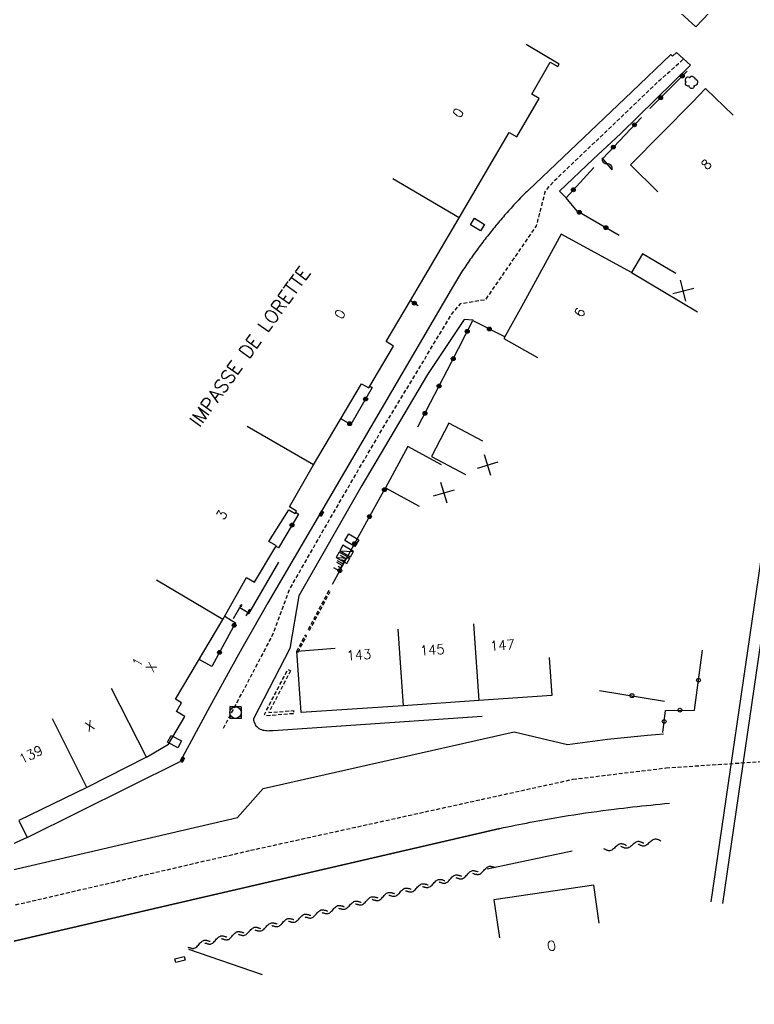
# Model space of a CAD drawing. Header units: millimetres. Extents: x 109000 to 110000, y 146999 to 148000.
# Drawn here: x 109174.5 to 109270, y 147347 to 147475 of the extents above; entities that cross this region are included whole.
import ezdxf
from ezdxf.enums import TextEntityAlignment as Align

# ---------------------------------------------------------------- set-up
doc = ezdxf.new("R2010")
doc.units = ezdxf.units.MM
doc.linetypes.add('DASHED', pattern=[0.75, 0.5, -0.25])
doc.layers.get('0').update_dxf_attribs({"linetype": 'CONTINUOUS'})
for name, color, linetype in [('W0001', 6, 'DASHED'), ('W0008', 7, 'CONTINUOUS'), ('W0017', 7, 'CONTINUOUS'), ('W0100', 7, 'CONTINUOUS'), ('W0105', 7, 'CONTINUOUS'), ('W0112', 1, 'DASHED'), ('W0300', 7, 'CONTINUOUS'), ('W0310', 3, 'CONTINUOUS'), ('W0322', 7, 'CONTINUOUS'), ('W0400', 7, 'CONTINUOUS'), ('W0420', 7, 'CONTINUOUS'), ('W0430', 7, 'CONTINUOUS'), ('W0471', 7, 'CONTINUOUS'), ('W0700', 7, 'CONTINUOUS'), ('W0989', 7, 'CONTINUOUS'), ('W0991', 7, 'CONTINUOUS'), ('W1102', 7, 'CONTINUOUS'), ('W1471', 7, 'CONTINUOUS')]:
    doc.layers.add(name, color=color, linetype=linetype)
doc.styles.get("Standard").update_dxf_attribs({"font": 'romans.shx', "width": 0.85})

# ---------------------------------------------------------------- blocks, each defined once
blk = doc.blocks.new('T1471')
at = {"color": 0, "linetype": 'Continuous', "flags": 128}
blk.add_lwpolyline([(-0.75, -0.5), (-0.75, 0.5), (0.75, 0.5), (0.75, -0.5), (-0.75, -0.5)], dxfattribs=at)
blk = doc.blocks.new('T400')
for p, q in [((-0.15, 0.3), (0.15, 0.3)), ((-0.15, -0.25), (-0.15, 0.3)), ((-0.15, 0.15), (0.15, 0.15)), ((-0.15, 0), (0.15, 0)), ((0.15, 0.3), (0.15, -0.25)), ((-0.15, -0.15), (0.15, -0.15)), ((-0.15, -0.25), (-0.15, -0.3)), ((-0.15, -0.3), (0.15, -0.3)), ((0.15, -0.3), (0.15, -0.25))]:
    blk.add_line(p, q)
blk = doc.blocks.new('T420')
for p, q in [((0.75, 0.75), (-0.75, 0.75)), ((-0.75, 0.75), (-0.75, -0.75)), ((0.75, 0.75), (0.75, -0.75)), ((0.75, -0.75), (-0.75, -0.75))]:
    blk.add_line(p, q)
blk.add_ellipse((0, 0), major_axis=(-0.53, 0.53), ratio=1, start_param=3.926991, end_param=10.210176)
blk = doc.blocks.new('t105o')
for p, q in [((-0.5, 0), (0.5, 0)), ((0.5, 0), (0.2, 0.1)), ((0.5, 0), (0.2, -0.1))]:
    blk.add_line(p, q)
blk = doc.blocks.new('T430')
at = {"flags": 128}
for points in [[(-0.4, 2.1), (0.4, 2.1)], [(-0.4, 2.1), (-0.4, 1.3)], [(-0.4, 1.7), (0, 1.7)], [(-0.4, 1.3), (0.4, 1.3)], [(0.8, 0.8), (-0.8, 0.8)], [(-0.8, 0.8), (-0.8, 0)], [(0.8, 0.8), (-0.8, 0)], [(-0.8, 0), (0.8, 0)], [(0.8, 0), (0.8, 0.8)]]:
    blk.add_lwpolyline(points, dxfattribs=at)
blk = doc.blocks.new('T300')
for p, q in [((-0.8, 0.51), (-0.86, 0.34)), ((-0.86, 0.34), (-0.86, 0.17)), ((-0.86, 0.17), (-0.74, 0.06)), ((-0.69, 0.63), (-0.8, 0.51)), ((-0.8, -0.06), (-0.74, 0.06)), ((-0.74, 0.06), (-0.69, 0.11)), ((-0.57, 0.69), (-0.69, 0.63)), ((-0.46, 0.69), (-0.57, 0.69)), ((-0.29, 0.63), (-0.46, 0.69)), ((-0.29, 0.63), (-0.17, 0.74)), ((-0.23, 0.57), (-0.29, 0.63)), ((-0.17, 0.74), (-0.06, 0.8)), ((-0.06, 0.8), (0.06, 0.8)), ((0.06, 0.8), (0.23, 0.74)), ((0.23, 0.74), (0.34, 0.63)), ((0.34, 0.63), (0.4, 0.51)), ((0.46, 0.46), (0.34, 0.46)), ((0.4, 0.51), (0.4, 0.46)), ((0.57, 0.4), (0.46, 0.46)), ((0.57, 0.4), (0.69, 0.29)), ((0.69, 0.29), (0.74, 0.17)), ((0.74, 0.06), (0.69, -0.17)), ((0.74, 0.17), (0.74, 0.06)), ((-0.8, -0.17), (-0.8, -0.06)), ((-0.8, -0.23), (-0.8, -0.17)), ((-0.74, -0.34), (-0.8, -0.23)), ((-0.69, -0.4), (-0.74, -0.34)), ((-0.51, -0.46), (-0.69, -0.4)), ((-0.4, -0.46), (-0.51, -0.46)), ((-0.4, -0.46), (-0.34, -0.46)), ((-0.34, -0.46), (-0.34, -0.4)), ((-0.34, -0.51), (-0.34, -0.46)), ((-0.29, -0.63), (-0.34, -0.51)), ((-0.17, -0.74), (-0.29, -0.63)), ((-0.06, -0.8), (-0.17, -0.74)), ((0.06, -0.8), (-0.06, -0.8)), ((0.17, -0.74), (0.06, -0.8)), ((0.23, -0.69), (0.17, -0.74)), ((0.29, -0.46), (0.23, -0.46)), ((0.29, -0.63), (0.23, -0.69)), ((0.46, -0.4), (0.29, -0.46)), ((0.34, -0.51), (0.29, -0.63)), ((0.34, -0.51), (0.34, -0.46)), ((0.57, -0.34), (0.46, -0.4)), ((0.63, -0.29), (0.57, -0.34)), ((0.69, -0.17), (0.63, -0.29))]:
    blk.add_line(p, q)
blk = doc.blocks.new('t322o')
at = {"color": 0, "linetype": 'Continuous'}
for radius in [0.25, 0.15]:
    blk.add_circle((0, 0), radius, dxfattribs=at)
blk = doc.blocks.new('t310o')
at = {"color": 0, "linetype": 'Continuous'}
for centre, start, end in [((-0.5, 0.38), 216.8699, 323.1304), ((0.5, -0.37), 36.8699, 143.1303)]:
    blk.add_arc(centre, 0.625, start, end, dxfattribs=at)
blk = doc.blocks.new('t991o')
at = {"color": 0, "linetype": 'Continuous'}
for p, q in [((-1, 1), (1, -1)), ((-1, -1), (1, 1))]:
    blk.add_line(p, q, dxfattribs=at)

msp = doc.modelspace()

# ---------------------------------------------------------------- linework, layer by layer
at = {"layer": 'W0001', "flags": 128}
msp.add_lwpolyline([(109200.99, 147382.91), (109207.29, 147394.81), (109209.64, 147401.04), (109213.96, 147408.6), (109220.84, 147420.44), (109230.64, 147436.69), (109231.85, 147438.14), (109235.11, 147438.65), (109241.7, 147448.23), (109242.87, 147452.79), (109244.09, 147454.15), (109257.84, 147467.28), (109260.17, 147469.32), (109260.81, 147469.93)], dxfattribs=at)
at = {"layer": 'W0001'}
for points in [[(109258.55, 147377.75), (109298.42, 147380.4), (109306.11, 147381.15), (109363.39, 147385.19), (109390.24, 147387.09)], [(109120.77, 147346.91), (109146.91, 147353.67), (109204.52, 147367.03), (109246.43, 147376.27), (109258.55, 147377.75)]]:
    msp.add_lwpolyline(points, dxfattribs=at)
at = {"layer": 'W0008', "flags": 128}
for points in [[(109245.53, 147451.88), (109244.67, 147452.72), (109249.05, 147456.9), (109252.65, 147460.22), (109261.73, 147469.1), (109259.88, 147470.76), (109259.37, 147470.28), (109259.16, 147470.52), (109254.07, 147465.64), (109240.64, 147452.86), (109240.46, 147452.69), (109240.28, 147452.51), (109240.1, 147452.34), (109239.93, 147452.16), (109239.75, 147451.98), (109239.57, 147451.81), (109239.4, 147451.63), (109239.23, 147451.45), (109239.06, 147451.27), (109238.88, 147451.09), (109238.71, 147450.9), (109238.54, 147450.72), (109238.38, 147450.54), (109238.21, 147450.35), (109238.04, 147450.17), (109237.88, 147449.98), (109237.71, 147449.79), (109237.55, 147449.6), (109237.39, 147449.41), (109237.22, 147449.22), (109237.06, 147449.03), (109236.9, 147448.84), (109236.74, 147448.65), (109236.58, 147448.46), (109236.42, 147448.26), (109236.26, 147448.07), (109236.1, 147447.88), (109235.95, 147447.68), (109235.79, 147447.49), (109235.63, 147447.29), (109235.48, 147447.1), (109235.32, 147446.9), (109235.17, 147446.7), (109235.02, 147446.5), (109234.86, 147446.31), (109234.71, 147446.11), (109234.56, 147445.91), (109234.41, 147445.71), (109234.26, 147445.51), (109234.11, 147445.31), (109233.96, 147445.1), (109233.81, 147444.9), (109233.67, 147444.7), (109233.52, 147444.5), (109233.37, 147444.29), (109233.23, 147444.09), (109233.08, 147443.88), (109232.94, 147443.67), (109232.79, 147443.46), (109232.65, 147443.25), (109232.51, 147443.04), (109232.37, 147442.83), (109232.23, 147442.62), (109232.09, 147442.41), (109231.95, 147442.2), (109231.82, 147441.98), (109231.68, 147441.77), (109231.55, 147441.55), (109231.41, 147441.34), (109231.28, 147441.12), (109231.15, 147440.9), (109231.02, 147440.69), (109230.89, 147440.47), (109220.15, 147422.1), (109206.78, 147399.23), (109204.75, 147395.69), (109203.38, 147393.28), (109201.81, 147390.44), (109199.23, 147385.72), (109195.35, 147378.6)], [(109233.45, 147435.97), (109232.28, 147436.07), (109227.54, 147428.91), (109218.98, 147414.46), (109210.79, 147400.11), (109209.62, 147393.27), (109204.9, 147384.14), (109204.9, 147384.14), (109204.9, 147384.14)]]:
    msp.add_lwpolyline(points, dxfattribs=at)
at = {"layer": 'W0008'}
for points in [[(109204.9, 147384.14), (109204.9, 147384.14), (109204.9, 147384.14), (109204.9, 147384.14), (109204.9, 147384.14), (109204.9, 147384.14), (109204.9, 147384.14), (109204.9, 147384.14), (109204.9, 147384.14), (109204.9, 147384.14), (109204.9, 147384.14), (109204.9, 147384.14), (109204.9, 147384.14), (109204.9, 147384.14), (109204.9, 147384.14), (109204.9, 147384.12), (109204.91, 147383.97), (109204.95, 147383.81), (109204.99, 147383.66), (109205.05, 147383.5), (109205.13, 147383.36), (109205.22, 147383.23), (109205.32, 147383.11), (109205.45, 147382.98), (109205.6, 147382.89), (109205.76, 147382.8), (109205.92, 147382.73), (109206.09, 147382.67), (109206.27, 147382.64), (109206.45, 147382.61), (109206.63, 147382.59), (109206.81, 147382.58), (109206.99, 147382.59), (109207.04, 147382.59), (109207.09, 147382.59), (109207.13, 147382.59), (109207.17, 147382.59), (109207.22, 147382.59), (109207.27, 147382.61), (109207.3, 147382.61), (109207.35, 147382.61), (109207.39, 147382.61), (109207.44, 147382.62), (109234.64, 147384.47)], [(109118.36, 147352.42), (109145.59, 147358.05), (109145.88, 147358.11), (109148.83, 147358.77), (109153.73, 147359.88), (109154.16, 147359.98), (109202.8, 147371.31), (109206.17, 147375.05), (109238.78, 147382.42), (109245.73, 147380.78), (109250.92, 147381.48), (109256.12, 147382), (109258.2, 147382.17)], [(109175.48, 147368.69), (109195.35, 147378.6)], [(109236.56, 147369.8), (109236.59, 147369.81), (109236.62, 147369.81), (109236.65, 147369.81), (109236.69, 147369.83), (109236.72, 147369.83), (109236.74, 147369.84), (109236.77, 147369.84), (109236.8, 147369.84), (109236.84, 147369.86), (109236.87, 147369.86), (109236.9, 147369.88), (109236.93, 147369.88), (109237.42, 147369.98), (109237.92, 147370.09), (109238.41, 147370.19), (109238.9, 147370.28), (109239.4, 147370.39), (109239.89, 147370.48), (109240.38, 147370.58), (109240.88, 147370.67), (109241.38, 147370.77), (109241.87, 147370.86), (109242.37, 147370.95), (109242.86, 147371.05), (109243.59, 147371.17), (109244.34, 147371.3), (109245.08, 147371.42), (109245.82, 147371.55), (109246.57, 147371.66), (109247.31, 147371.77), (109248.05, 147371.89), (109248.8, 147371.98), (109249.55, 147372.09), (109250.3, 147372.19), (109251.05, 147372.3), (109251.8, 147372.39), (109252.39, 147372.47), (109252.99, 147372.53), (109253.59, 147372.61), (109254.19, 147372.67), (109254.78, 147372.73), (109255.38, 147372.8), (109255.98, 147372.86), (109256.58, 147372.92), (109257.17, 147372.98), (109257.77, 147373.05), (109258.37, 147373.11), (109258.97, 147373.17)], [(109236.93, 147369.88), (109195.02, 147360.16), (109120.38, 147342.84), (109195.02, 147360.16), (109236.93, 147369.88)], [(109246.34, 147366.92), (109235.3, 147364.56)]]:
    msp.add_lwpolyline(points, dxfattribs=at)
at = {"layer": 'W0017', "flags": 128}
for points in [[(109208.13, 147404.49), (109204.23, 147397.76), (109204.14, 147397.8), (109204.2, 147397.93)], [(109203.09, 147398.57), (109202.24, 147397.14)]]:
    msp.add_lwpolyline(points, dxfattribs=at)
at = {"layer": 'W0100', "flags": 128}
msp.add_lwpolyline([(109262.41, 147474.09), (109269.27, 147481.36), (109266.24, 147484.22), (109259.43, 147476.84)], close=True, dxfattribs=at)
for points in [[(109190.98, 147379.16), (109193.83, 147380.82), (109195.99, 147384.41), (109194.89, 147385.07), (109195.55, 147386.19), (109194.75, 147386.67), (109196.67, 147389.89), (109200.91, 147397.06), (109203.98, 147402.51), (109205.04, 147401.9), (109207.65, 147406.31), (109207.87, 147406.61), (109206.88, 147407.2), (109209.48, 147411.32), (109210.3, 147410.81), (109210.51, 147411.14), (109209.58, 147411.69), (109212.72, 147417.15), (109218.95, 147427.7), (109219.91, 147427.15), (109223.12, 147432.6), (109222.14, 147433.18), (109225.29, 147438.51), (109231.62, 147449.26), (109235.5, 147455.86), (109238.14, 147460.37), (109239.12, 147459.79), (109242.05, 147464.79), (109241.08, 147465.37), (109243.48, 147469.5), (109244.46, 147468.96), (109244.65, 147469.27), (109240.35, 147471.82)], [(109257.46, 147452.64), (109253.9, 147456.15), (109261.97, 147464.33), (109263.66, 147466.08), (109267.26, 147462.61)], [(109259.79, 147442.04), (109255.49, 147444.59), (109254.04, 147442.14), (109244.92, 147447.14), (109240, 147438.16), (109237.44, 147433.56), (109241.82, 147431.13)], [(109234.73, 147420.21), (109230.31, 147422.55), (109228.03, 147418.23), (109232.45, 147415.9)], [(109229.35, 147417.16), (109224.96, 147419.54), (109222.04, 147414.15), (109226.44, 147411.77)], [(109204.2, 147397.93), (109203.1, 147398.57)]]:
    msp.add_lwpolyline(points, dxfattribs=at)
at = {"layer": 'W0100'}
for points in [[(109243.35, 147392.12), (109243.69, 147387.14), (109234.2, 147386.5), (109224.36, 147385.83), (109211.11, 147384.94), (109210.53, 147392.94), (109215.52, 147393.3)], [(109190.98, 147379.16), (109190.98, 147379.16), (109190.98, 147379.16), (109190.98, 147379.16), (109183.22, 147375.19), (109174.38, 147370.89), (109175.48, 147368.69), (109169.79, 147366.14), (109165.51, 147364.72), (109160.56, 147363.11), (109156.18, 147361.69), (109138.86, 147358.81), (109138.04, 147363.73)], [(109249.86, 147357.55), (109249.13, 147362.5), (109236.14, 147360.59), (109236.87, 147355.66)]]:
    msp.add_lwpolyline(points, dxfattribs=at)
at = {"layer": 'W0112', "flags": 128}
for points in [[(109212.18, 147395.61), (109214.88, 147400.71), (109214.69, 147400.81), (109211.99, 147395.71)], [(109210.67, 147392.77), (109211.79, 147394.88), (109211.6, 147394.99), (109210.48, 147392.87)], [(109209.72, 147390.38), (109206.9, 147384.95), (109210.08, 147385.2), (109210.12, 147384.8), (109206.44, 147384.51), (109206.32, 147384.7), (109209.37, 147390.56)]]:
    msp.add_lwpolyline(points, close=True, dxfattribs=at)
at = {"layer": 'W0310', "flags": 128}
msp.add_lwpolyline([(109251.53, 147455.52), (109250.29, 147457.01)], dxfattribs=at)
at = {"layer": 'W0310'}
for points in [[(109253.41, 147367.62), (109253.34, 147367.66), (109253.28, 147367.69), (109253.22, 147367.73), (109253.15, 147367.77), (109253.08, 147367.78), (109253.01, 147367.81), (109252.95, 147367.83), (109252.88, 147367.84), (109252.81, 147367.86), (109252.75, 147367.86), (109252.69, 147367.86), (109252.62, 147367.86), (109252.5, 147367.83), (109252.38, 147367.78), (109252.27, 147367.7), (109252.16, 147367.62), (109252.04, 147367.52), (109251.93, 147367.42), (109251.82, 147367.33), (109251.7, 147367.22), (109251.59, 147367.14), (109251.48, 147367.06), (109251.36, 147367.02), (109251.23, 147366.98), (109251.17, 147366.98), (109251.11, 147366.98), (109251.05, 147366.98), (109250.98, 147367), (109250.91, 147367.02), (109250.85, 147367.03), (109250.78, 147367.06), (109250.72, 147367.09), (109250.65, 147367.12), (109250.58, 147367.16), (109250.52, 147367.19), (109250.45, 147367.22)], [(109255.65, 147367.94), (109255.58, 147367.97), (109255.52, 147368), (109255.45, 147368.03), (109255.38, 147368.05), (109255.31, 147368.08), (109255.24, 147368.11), (109255.18, 147368.12), (109255.12, 147368.14), (109255.05, 147368.16), (109254.98, 147368.16), (109254.92, 147368.16), (109254.86, 147368.16), (109254.74, 147368.14), (109254.62, 147368.08), (109254.51, 147368), (109254.39, 147367.92), (109254.27, 147367.83), (109254.16, 147367.73), (109254.05, 147367.62), (109253.93, 147367.53), (109253.82, 147367.45), (109253.7, 147367.38), (109253.59, 147367.33), (109253.46, 147367.3), (109253.4, 147367.3), (109253.34, 147367.3), (109253.27, 147367.3), (109253.2, 147367.31), (109253.14, 147367.33), (109253.08, 147367.36), (109253.01, 147367.38), (109252.95, 147367.41), (109252.88, 147367.44), (109252.8, 147367.47), (109252.74, 147367.5), (109252.67, 147367.53)], [(109257.88, 147368.23), (109257.8, 147368.27), (109257.74, 147368.3), (109257.68, 147368.34), (109257.61, 147368.38), (109257.54, 147368.39), (109257.47, 147368.42), (109257.41, 147368.44), (109257.34, 147368.45), (109257.27, 147368.47), (109257.21, 147368.47), (109257.15, 147368.47), (109257.09, 147368.47), (109256.96, 147368.44), (109256.84, 147368.39), (109256.73, 147368.31), (109256.61, 147368.23), (109256.5, 147368.12), (109256.39, 147368.03), (109256.27, 147367.94), (109256.16, 147367.83), (109256.05, 147367.75), (109255.93, 147367.67), (109255.81, 147367.62), (109255.69, 147367.59), (109255.62, 147367.59), (109255.56, 147367.59), (109255.5, 147367.59), (109255.43, 147367.61), (109255.37, 147367.62), (109255.3, 147367.64), (109255.23, 147367.67), (109255.17, 147367.7), (109255.1, 147367.73), (109255.03, 147367.77), (109254.97, 147367.8), (109254.9, 147367.83)], [(109233.39, 147364.05), (109233.46, 147364.02), (109233.53, 147364), (109233.61, 147363.98), (109233.68, 147363.95), (109233.74, 147363.94), (109233.81, 147363.92), (109233.88, 147363.91), (109233.95, 147363.89), (109234.02, 147363.89), (109234.08, 147363.89), (109234.14, 147363.89), (109234.2, 147363.91), (109234.33, 147363.95), (109234.44, 147364.02), (109234.55, 147364.11), (109234.65, 147364.2), (109234.75, 147364.31), (109234.85, 147364.42), (109234.95, 147364.55), (109235.05, 147364.64), (109235.15, 147364.73), (109235.26, 147364.83), (109235.37, 147364.89), (109235.48, 147364.94), (109235.55, 147364.95), (109235.61, 147364.95), (109235.67, 147364.95), (109235.74, 147364.95), (109235.8, 147364.94), (109235.88, 147364.92), (109235.95, 147364.91), (109236.02, 147364.89), (109236.09, 147364.88), (109236.16, 147364.84), (109236.23, 147364.83), (109236.3, 147364.8)], [(109229.03, 147362.92), (109229.1, 147362.89), (109229.17, 147362.88), (109229.25, 147362.86), (109229.32, 147362.83), (109229.38, 147362.81), (109229.45, 147362.8), (109229.52, 147362.78), (109229.59, 147362.77), (109229.66, 147362.77), (109229.72, 147362.77), (109229.78, 147362.77), (109229.84, 147362.78), (109229.97, 147362.83), (109230.08, 147362.89), (109230.19, 147362.98), (109230.29, 147363.08), (109230.39, 147363.19), (109230.49, 147363.3), (109230.59, 147363.42), (109230.69, 147363.52), (109230.79, 147363.61), (109230.9, 147363.7), (109231.01, 147363.77), (109231.12, 147363.81), (109231.19, 147363.83), (109231.25, 147363.83), (109231.31, 147363.83), (109231.38, 147363.83), (109231.45, 147363.81), (109231.52, 147363.8), (109231.59, 147363.78), (109231.66, 147363.77), (109231.73, 147363.75), (109231.8, 147363.72), (109231.87, 147363.7), (109231.94, 147363.67)], [(109231.21, 147363.48), (109231.28, 147363.45), (109231.35, 147363.44), (109231.43, 147363.42), (109231.5, 147363.39), (109231.56, 147363.38), (109231.63, 147363.36), (109231.7, 147363.34), (109231.77, 147363.33), (109231.84, 147363.33), (109231.9, 147363.33), (109231.96, 147363.33), (109232.02, 147363.34), (109232.15, 147363.39), (109232.26, 147363.45), (109232.37, 147363.55), (109232.47, 147363.64), (109232.57, 147363.75), (109232.67, 147363.86), (109232.77, 147363.98), (109232.87, 147364.08), (109232.97, 147364.17), (109233.08, 147364.27), (109233.19, 147364.33), (109233.3, 147364.38), (109233.37, 147364.39), (109233.43, 147364.39), (109233.49, 147364.39), (109233.56, 147364.39), (109233.62, 147364.38), (109233.7, 147364.36), (109233.77, 147364.34), (109233.84, 147364.33), (109233.91, 147364.31), (109233.98, 147364.28), (109234.05, 147364.27), (109234.12, 147364.23)], [(109222.5, 147361.22), (109222.57, 147361.19), (109222.64, 147361.17), (109222.72, 147361.16), (109222.79, 147361.12), (109222.85, 147361.11), (109222.92, 147361.09), (109222.99, 147361.08), (109223.05, 147361.06), (109223.12, 147361.06), (109223.19, 147361.06), (109223.25, 147361.06), (109223.31, 147361.08), (109223.44, 147361.12), (109223.55, 147361.19), (109223.66, 147361.28), (109223.76, 147361.38), (109223.86, 147361.48), (109223.96, 147361.59), (109224.05, 147361.72), (109224.16, 147361.81), (109224.26, 147361.91), (109224.37, 147362), (109224.48, 147362.06), (109224.59, 147362.11), (109224.66, 147362.12), (109224.72, 147362.12), (109224.78, 147362.12), (109224.85, 147362.12), (109224.91, 147362.11), (109224.98, 147362.09), (109225.05, 147362.08), (109225.12, 147362.06), (109225.2, 147362.05), (109225.27, 147362.02), (109225.34, 147362), (109225.41, 147361.97)], [(109224.68, 147361.78), (109224.75, 147361.75), (109224.82, 147361.73), (109224.9, 147361.72), (109224.97, 147361.69), (109225.03, 147361.67), (109225.1, 147361.66), (109225.17, 147361.64), (109225.23, 147361.62), (109225.3, 147361.62), (109225.37, 147361.62), (109225.43, 147361.62), (109225.49, 147361.64), (109225.62, 147361.69), (109225.73, 147361.75), (109225.84, 147361.84), (109225.94, 147361.94), (109226.04, 147362.05), (109226.14, 147362.16), (109226.23, 147362.28), (109226.34, 147362.38), (109226.44, 147362.47), (109226.55, 147362.56), (109226.66, 147362.62), (109226.77, 147362.67), (109226.84, 147362.69), (109226.9, 147362.69), (109226.96, 147362.69), (109227.03, 147362.69), (109227.09, 147362.67), (109227.16, 147362.66), (109227.23, 147362.64), (109227.3, 147362.62), (109227.38, 147362.61), (109227.45, 147362.58), (109227.52, 147362.56), (109227.59, 147362.53)], [(109226.86, 147362.34), (109226.93, 147362.31), (109227, 147362.3), (109227.07, 147362.28), (109227.13, 147362.25), (109227.21, 147362.23), (109227.27, 147362.22), (109227.34, 147362.2), (109227.41, 147362.2), (109227.48, 147362.2), (109227.54, 147362.2), (109227.6, 147362.2), (109227.66, 147362.22), (109227.79, 147362.28), (109227.9, 147362.33), (109228.01, 147362.42), (109228.11, 147362.52), (109228.21, 147362.62), (109228.31, 147362.73), (109228.41, 147362.84), (109228.51, 147362.94), (109228.62, 147363.05), (109228.73, 147363.12), (109228.84, 147363.19), (109228.95, 147363.23), (109229.02, 147363.25), (109229.08, 147363.25), (109229.14, 147363.25), (109229.2, 147363.25), (109229.27, 147363.25), (109229.34, 147363.23), (109229.41, 147363.22), (109229.48, 147363.2), (109229.55, 147363.17), (109229.62, 147363.16), (109229.69, 147363.12), (109229.76, 147363.11)], [(109218.15, 147360.09), (109218.22, 147360.06), (109218.29, 147360.05), (109218.37, 147360.03), (109218.42, 147360), (109218.5, 147359.98), (109218.56, 147359.97), (109218.63, 147359.95), (109218.7, 147359.94), (109218.77, 147359.94), (109218.83, 147359.94), (109218.89, 147359.94), (109218.95, 147359.95), (109219.07, 147359.98), (109219.19, 147360.06), (109219.29, 147360.16), (109219.4, 147360.25), (109219.5, 147360.36), (109219.6, 147360.47), (109219.7, 147360.58), (109219.8, 147360.69), (109219.91, 147360.78), (109220.01, 147360.88), (109220.12, 147360.94), (109220.24, 147360.98), (109220.3, 147361), (109220.37, 147361), (109220.43, 147361), (109220.49, 147361), (109220.56, 147360.98), (109220.63, 147360.97), (109220.7, 147360.95), (109220.77, 147360.94), (109220.84, 147360.92), (109220.91, 147360.89), (109220.98, 147360.88), (109221.05, 147360.84)], [(109220.32, 147360.66), (109220.39, 147360.62), (109220.46, 147360.61), (109220.54, 147360.59), (109220.61, 147360.56), (109220.67, 147360.55), (109220.74, 147360.53), (109220.81, 147360.52), (109220.88, 147360.5), (109220.95, 147360.5), (109221.01, 147360.5), (109221.07, 147360.5), (109221.13, 147360.52), (109221.26, 147360.56), (109221.37, 147360.62), (109221.48, 147360.72), (109221.58, 147360.81), (109221.68, 147360.92), (109221.78, 147361.03), (109221.88, 147361.16), (109221.98, 147361.25), (109222.08, 147361.34), (109222.19, 147361.44), (109222.3, 147361.5), (109222.41, 147361.55), (109222.48, 147361.56), (109222.54, 147361.56), (109222.6, 147361.56), (109222.67, 147361.56), (109222.73, 147361.55), (109222.8, 147361.53), (109222.88, 147361.52), (109222.95, 147361.5), (109223.02, 147361.48), (109223.09, 147361.45), (109223.16, 147361.44), (109223.23, 147361.41)], [(109213.79, 147358.95), (109213.86, 147358.92), (109213.93, 147358.91), (109214.01, 147358.89), (109214.08, 147358.86), (109214.14, 147358.84), (109214.21, 147358.83), (109214.28, 147358.81), (109214.34, 147358.8), (109214.41, 147358.8), (109214.48, 147358.8), (109214.54, 147358.8), (109214.6, 147358.81), (109214.73, 147358.86), (109214.84, 147358.92), (109214.95, 147359.02), (109215.05, 147359.11), (109215.15, 147359.22), (109215.25, 147359.33), (109215.34, 147359.45), (109215.45, 147359.55), (109215.55, 147359.64), (109215.66, 147359.73), (109215.77, 147359.8), (109215.88, 147359.84), (109215.95, 147359.86), (109216.01, 147359.86), (109216.07, 147359.86), (109216.14, 147359.86), (109216.2, 147359.84), (109216.27, 147359.83), (109216.34, 147359.81), (109216.41, 147359.8), (109216.48, 147359.78), (109216.55, 147359.75), (109216.62, 147359.73), (109216.7, 147359.7)], [(109215.97, 147359.52), (109216.04, 147359.48), (109216.11, 147359.47), (109216.18, 147359.45), (109216.25, 147359.42), (109216.32, 147359.41), (109216.39, 147359.39), (109216.46, 147359.38), (109216.52, 147359.38), (109216.59, 147359.38), (109216.66, 147359.38), (109216.72, 147359.38), (109216.78, 147359.39), (109216.9, 147359.44), (109217.01, 147359.5), (109217.12, 147359.58), (109217.22, 147359.69), (109217.32, 147359.78), (109217.42, 147359.89), (109217.52, 147360.02), (109217.62, 147360.11), (109217.73, 147360.22), (109217.84, 147360.3), (109217.95, 147360.36), (109218.06, 147360.41), (109218.12, 147360.42), (109218.19, 147360.42), (109218.25, 147360.42), (109218.32, 147360.42), (109218.38, 147360.42), (109218.45, 147360.41), (109218.52, 147360.39), (109218.59, 147360.38), (109218.66, 147360.34), (109218.73, 147360.33), (109218.8, 147360.31), (109218.88, 147360.28)], [(109209.44, 147357.83), (109209.51, 147357.8), (109209.58, 147357.78), (109209.66, 147357.77), (109209.71, 147357.73), (109209.79, 147357.72), (109209.85, 147357.7), (109209.92, 147357.69), (109209.99, 147357.67), (109210.05, 147357.67), (109210.12, 147357.67), (109210.18, 147357.67), (109210.24, 147357.69), (109210.36, 147357.72), (109210.48, 147357.8), (109210.58, 147357.89), (109210.69, 147357.98), (109210.79, 147358.09), (109210.89, 147358.2), (109210.98, 147358.31), (109211.09, 147358.42), (109211.2, 147358.52), (109211.3, 147358.61), (109211.41, 147358.67), (109211.53, 147358.72), (109211.59, 147358.73), (109211.66, 147358.73), (109211.72, 147358.73), (109211.78, 147358.73), (109211.85, 147358.72), (109211.92, 147358.7), (109211.98, 147358.69), (109212.05, 147358.67), (109212.12, 147358.66), (109212.2, 147358.62), (109212.27, 147358.61), (109212.34, 147358.58)], [(109211.61, 147358.39), (109211.68, 147358.36), (109211.75, 147358.34), (109211.83, 147358.33), (109211.9, 147358.3), (109211.96, 147358.28), (109212.03, 147358.27), (109212.1, 147358.25), (109212.16, 147358.23), (109212.23, 147358.23), (109212.3, 147358.23), (109212.36, 147358.23), (109212.42, 147358.25), (109212.55, 147358.3), (109212.66, 147358.36), (109212.77, 147358.45), (109212.87, 147358.55), (109212.97, 147358.66), (109213.07, 147358.77), (109213.16, 147358.89), (109213.27, 147358.98), (109213.37, 147359.08), (109213.48, 147359.17), (109213.59, 147359.23), (109213.7, 147359.28), (109213.77, 147359.3), (109213.83, 147359.3), (109213.89, 147359.3), (109213.96, 147359.3), (109214.02, 147359.28), (109214.09, 147359.27), (109214.16, 147359.25), (109214.23, 147359.23), (109214.3, 147359.22), (109214.38, 147359.19), (109214.45, 147359.17), (109214.52, 147359.14)], [(109202.9, 147356.12), (109202.97, 147356.09), (109203.04, 147356.08), (109203.12, 147356.06), (109203.19, 147356.03), (109203.25, 147356.02), (109203.32, 147356), (109203.39, 147355.98), (109203.45, 147355.97), (109203.52, 147355.97), (109203.59, 147355.97), (109203.65, 147355.97), (109203.71, 147355.98), (109203.84, 147356.03), (109203.95, 147356.09), (109204.05, 147356.19), (109204.16, 147356.28), (109204.26, 147356.39), (109204.36, 147356.5), (109204.45, 147356.62), (109204.55, 147356.72), (109204.66, 147356.81), (109204.77, 147356.91), (109204.88, 147356.97), (109204.99, 147357.02), (109205.05, 147357.03), (109205.12, 147357.03), (109205.18, 147357.03), (109205.25, 147357.03), (109205.31, 147357.02), (109205.38, 147357), (109205.45, 147356.98), (109205.52, 147356.97), (109205.59, 147356.95), (109205.66, 147356.92), (109205.73, 147356.91), (109205.8, 147356.88)], [(109205.08, 147356.69), (109205.15, 147356.66), (109205.22, 147356.64), (109205.29, 147356.62), (109205.36, 147356.59), (109205.43, 147356.58), (109205.5, 147356.56), (109205.57, 147356.55), (109205.63, 147356.55), (109205.7, 147356.55), (109205.77, 147356.55), (109205.83, 147356.55), (109205.89, 147356.56), (109206.01, 147356.61), (109206.12, 147356.67), (109206.23, 147356.75), (109206.33, 147356.86), (109206.43, 147356.95), (109206.53, 147357.06), (109206.63, 147357.19), (109206.73, 147357.28), (109206.84, 147357.39), (109206.95, 147357.47), (109207.05, 147357.53), (109207.17, 147357.58), (109207.23, 147357.59), (109207.3, 147357.59), (109207.36, 147357.59), (109207.43, 147357.59), (109207.49, 147357.59), (109207.56, 147357.58), (109207.63, 147357.56), (109207.7, 147357.55), (109207.77, 147357.52), (109207.84, 147357.5), (109207.91, 147357.48), (109207.98, 147357.45)], [(109207.26, 147357.27), (109207.33, 147357.23), (109207.4, 147357.22), (109207.48, 147357.2), (109207.55, 147357.17), (109207.61, 147357.16), (109207.68, 147357.14), (109207.75, 147357.12), (109207.81, 147357.11), (109207.88, 147357.11), (109207.95, 147357.11), (109208.01, 147357.11), (109208.07, 147357.12), (109208.2, 147357.17), (109208.3, 147357.23), (109208.41, 147357.33), (109208.52, 147357.42), (109208.62, 147357.53), (109208.72, 147357.64), (109208.81, 147357.77), (109208.91, 147357.86), (109209.02, 147357.95), (109209.12, 147358.05), (109209.23, 147358.11), (109209.35, 147358.16), (109209.41, 147358.17), (109209.48, 147358.17), (109209.54, 147358.17), (109209.61, 147358.17), (109209.67, 147358.16), (109209.74, 147358.14), (109209.81, 147358.12), (109209.88, 147358.11), (109209.95, 147358.09), (109210.02, 147358.06), (109210.09, 147358.05), (109210.16, 147358.02)], [(109198.55, 147355), (109198.62, 147354.97), (109198.69, 147354.95), (109198.77, 147354.94), (109198.84, 147354.91), (109198.9, 147354.89), (109198.97, 147354.88), (109199.04, 147354.86), (109199.1, 147354.84), (109199.17, 147354.84), (109199.23, 147354.84), (109199.3, 147354.84), (109199.36, 147354.86), (109199.48, 147354.91), (109199.59, 147354.97), (109199.7, 147355.06), (109199.8, 147355.16), (109199.91, 147355.27), (109200.01, 147355.38), (109200.1, 147355.5), (109200.2, 147355.59), (109200.3, 147355.69), (109200.41, 147355.78), (109200.52, 147355.84), (109200.64, 147355.89), (109200.7, 147355.91), (109200.77, 147355.91), (109200.83, 147355.91), (109200.9, 147355.91), (109200.96, 147355.89), (109201.03, 147355.88), (109201.1, 147355.86), (109201.17, 147355.84), (109201.24, 147355.83), (109201.31, 147355.8), (109201.38, 147355.78), (109201.45, 147355.75)], [(109200.73, 147355.56), (109200.8, 147355.53), (109200.87, 147355.52), (109200.95, 147355.5), (109201, 147355.47), (109201.08, 147355.45), (109201.14, 147355.44), (109201.21, 147355.42), (109201.28, 147355.41), (109201.34, 147355.41), (109201.41, 147355.41), (109201.47, 147355.41), (109201.53, 147355.42), (109201.65, 147355.45), (109201.77, 147355.53), (109201.87, 147355.62), (109201.98, 147355.72), (109202.08, 147355.83), (109202.18, 147355.94), (109202.27, 147356.05), (109202.38, 147356.16), (109202.48, 147356.25), (109202.59, 147356.34), (109202.7, 147356.41), (109202.82, 147356.45), (109202.88, 147356.47), (109202.95, 147356.47), (109203.01, 147356.47), (109203.07, 147356.47), (109203.14, 147356.45), (109203.21, 147356.44), (109203.27, 147356.42), (109203.34, 147356.41), (109203.41, 147356.39), (109203.48, 147356.36), (109203.55, 147356.34), (109203.62, 147356.31)], [(109196.37, 147354.44), (109196.44, 147354.41), (109196.51, 147354.39), (109196.59, 147354.38), (109196.66, 147354.34), (109196.72, 147354.33), (109196.79, 147354.31), (109196.86, 147354.3), (109196.92, 147354.28), (109196.99, 147354.28), (109197.05, 147354.28), (109197.12, 147354.28), (109197.18, 147354.3), (109197.3, 147354.34), (109197.41, 147354.41), (109197.52, 147354.5), (109197.62, 147354.59), (109197.73, 147354.7), (109197.83, 147354.81), (109197.92, 147354.94), (109198.02, 147355.03), (109198.12, 147355.12), (109198.23, 147355.22), (109198.34, 147355.28), (109198.46, 147355.33), (109198.52, 147355.34), (109198.59, 147355.34), (109198.65, 147355.34), (109198.72, 147355.34), (109198.78, 147355.33), (109198.85, 147355.31), (109198.92, 147355.3), (109198.99, 147355.28), (109199.06, 147355.27), (109199.13, 147355.23), (109199.2, 147355.22), (109199.27, 147355.19)]]:
    msp.add_lwpolyline(points, dxfattribs=at)
at = {"layer": 'W0322', "flags": 128}
for points in [[(109256.42, 147463.48), (109261.27, 147468.33)], [(109250.3, 147457), (109255.36, 147462.33)], [(109252.46, 147446.99), (109246.99, 147450.15), (109245.53, 147451.87), (109249.13, 147455.82)], [(109225.32, 147438.5), (109226.29, 147437.86)], [(109226.26, 147422.08), (109230.64, 147430.5), (109233.41, 147435.91), (109237.6, 147433.78)], [(109220.11, 147427.34), (109220.34, 147427.2), (109217.55, 147422.41), (109216.26, 147423.15)], [(109215.17, 147401.65), (109218.51, 147407.75), (109222.04, 147414.15)], [(109210.46, 147410.95), (109210.74, 147410.73), (109208.17, 147406.37), (109207.86, 147406.53)], [(109201.15, 147397.46), (109201.98, 147396.97), (109202.55, 147396.59), (109199.49, 147390.95), (109197.82, 147391.85)]]:
    msp.add_lwpolyline(points, dxfattribs=at)
at = {"layer": 'W0322'}
for points in [[(109258.13, 147382.34), (109258.45, 147385.22), (109262.24, 147385.27), (109263.27, 147393.06)], [(109249.88, 147387.83), (109258.33, 147386.44)], [(109196.44, 147354.19), (109206.02, 147350.89)]]:
    msp.add_lwpolyline(points, dxfattribs=at)
for centre in [(109262.76, 147389.16), (109254.11, 147387.14), (109260.34, 147385.25), (109258.29, 147383.78)]:
    msp.add_circle(centre, 0.25, dxfattribs=at)
at = {"layer": 'W0471'}
msp.add_lwpolyline([(109194.8, 147352.44), (109194.69, 147352.92), (109195.9, 147353.22), (109196.02, 147352.73), (109194.8, 147352.44)], dxfattribs=at)
at = {"layer": 'W0700'}
for points in [[(109264.42, 147360.34), (109283.78, 147493.01)], [(109265.92, 147360.12), (109285.25, 147492.61)]]:
    msp.add_lwpolyline(points, dxfattribs=at)
at = {"layer": 'W1102', "flags": 128}
for points in [[(109231.62, 147449.26), (109223.01, 147454.34)], [(109254.04, 147442.14), (109262.64, 147437.03)], [(109212.72, 147417.15), (109204.06, 147422.14)], [(109200.91, 147397.06), (109192.3, 147402.15)]]:
    msp.add_lwpolyline(points, dxfattribs=at)
at = {"layer": 'W1102'}
for points in [[(109223.65, 147395.8), (109224.36, 147385.83)], [(109233.52, 147396.47), (109234.2, 147386.5)], [(109190.98, 147379.16), (109186.44, 147388.06)], [(109183.22, 147375.19), (109178.76, 147384.14)]]:
    msp.add_lwpolyline(points, dxfattribs=at)

# ---------------------------------------------------------------- block references
at = {"layer": 'W0105'}
for p, rotation in [((109203.1, 147398.57), 58.88540740907182), ((109204.2, 147397.93), 58.43471819158236)]:
    msp.add_blockref('t105o', p, dxfattribs=dict(at, rotation=rotation))
at = {"layer": 'W0300'}
msp.add_blockref('T300', (109261.88, 147466.87), dxfattribs=at)
at = {"layer": 'W0310', "rotation": 129.6672375718629}
msp.add_blockref('t310o', (109250.89, 147456.29), dxfattribs=at)
at = {"layer": 'W0322'}
for p, rotation in [((109260.66, 147467.72), 45.02905639315293), ((109257.84, 147464.89), 45.02905639315293), ((109254.43, 147461.36), 46.48578595652636), ((109251.68, 147458.46), 46.48578595652636), ((109246.49, 147452.92), 47.58196471609504), ((109247.26, 147449.99), 149.9858918398934), ((109250.72, 147447.99), 149.9858918398934), ((109235.57, 147434.81), 333.0380272623357), ((109232.69, 147434.51), 62.94234283294958), ((109230.87, 147430.95), 62.94234283294958), ((109229.03, 147427.4), 62.53695521776247), ((109219.47, 147425.71), 239.7657902401634), ((109227.19, 147423.85), 62.53695521776247), ((109217.4, 147422.5), 150.0591643337688), ((109221.92, 147413.92), 61.11401599019232), ((109219.98, 147410.42), 61.11401599019232), ((109209.91, 147409.32), 239.447706005575), ((109218.05, 147406.91), 61.3002852619524), ((109216.13, 147403.4), 61.3002852619524), ((109202.38, 147396.29), 241.4922284581139), ((109200.48, 147392.77), 241.4922284581139)]:
    msp.add_blockref('t322o', p, dxfattribs=dict(at, rotation=rotation))
msp.add_blockref('t322o', (109225.81, 147438.18), dxfattribs=at)
at = {"layer": 'W0400'}
for p, rotation in [((109213.74, 147410.82), 329.7023209602165), ((109195.66, 147378.84), 331.4033802655234)]:
    msp.add_blockref('T400', p, dxfattribs=dict(at, rotation=rotation))
at = {"layer": 'W0420'}
msp.add_blockref('T420', (109202.56, 147384.94), dxfattribs=at)
at = {"layer": 'W0430'}
for p, rotation in [((109216.73, 147405.4), 150.2814882975363), ((109217.22, 147406.29), 150.2814882977048)]:
    msp.add_blockref('T430', p, dxfattribs=dict(at, rotation=rotation))
at = {"layer": 'W0991'}
for p, rotation in [((109260.78, 147439.79), 59.3129278311348), ((109235.36, 147417.12), 62.13221966094688), ((109229.66, 147413.51), 61.59653356718453)]:
    msp.add_blockref('t991o', p, dxfattribs=dict(at, rotation=rotation))
at = {"layer": 'W1471'}
for p, rotation in [((109234.02, 147448.39), 328.1839961512016), ((109217.68, 147407.36), 150.2814882973267), ((109194.63, 147381.17), 331.4033802668208)]:
    msp.add_blockref('T1471', p, dxfattribs=dict(at, rotation=rotation))

# ---------------------------------------------------------------- texts
at = {"layer": 'W0989'}
msp.add_text('IMPASSE DE LORETTE', height=1.75, rotation=54.2476, dxfattribs=at).set_placement((109204.44, 147432.55), align=Align.MIDDLE)
at = {"layer": 'W0991'}
for s, rotation, p in [('0', 59.6247, (109231.51, 147462.92)), ('8', 45.4688, (109263.77, 147456.21)), ('0', 59.5226, (109216.14, 147436.75)), ('6', 61.1594, (109247.31, 147436.97)), ('3', 59.5388, (109200.78, 147410.65)), ('147', 4, (109237.25, 147393.7)), ('143', 4, (109218.6, 147392.46)), ('145', 4, (109228.13, 147393.1)), ('1', 60.9969, (109189.82, 147391.5)), ('X', 58, (109191.61, 147390.84)), ('X', 26, (109183.61, 147383.22)), ('139', 26, (109175.95, 147379.48)), ('O', 9, (109243.65, 147354.62))]:
    msp.add_text(s, height=1.25, rotation=rotation, dxfattribs=at).set_placement(p, align=Align.MIDDLE)

doc.saveas('drawing.dxf')
